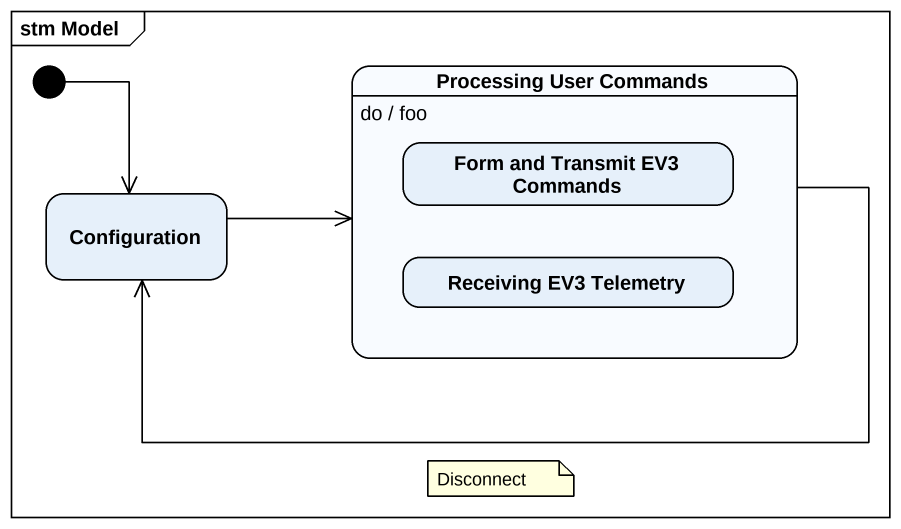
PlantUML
@startuml
mainframe stm Model
hide empty description
state "Processing User Commands" as Processing_User_Commands {
  state "Form and Transmit EV3 Commands" as Form_and_Transmit_EV3
  state "Receiving EV3 Telemetry" as Receiving_EV3_Telemetry
}
Processing_User_Commands : do / foo
state Configuration
[*] --> Configuration
Processing_User_Commands -left-> Configuration
Configuration -right-> Processing_User_Commands
note as N1
  Disconnect
end note
@enduml
